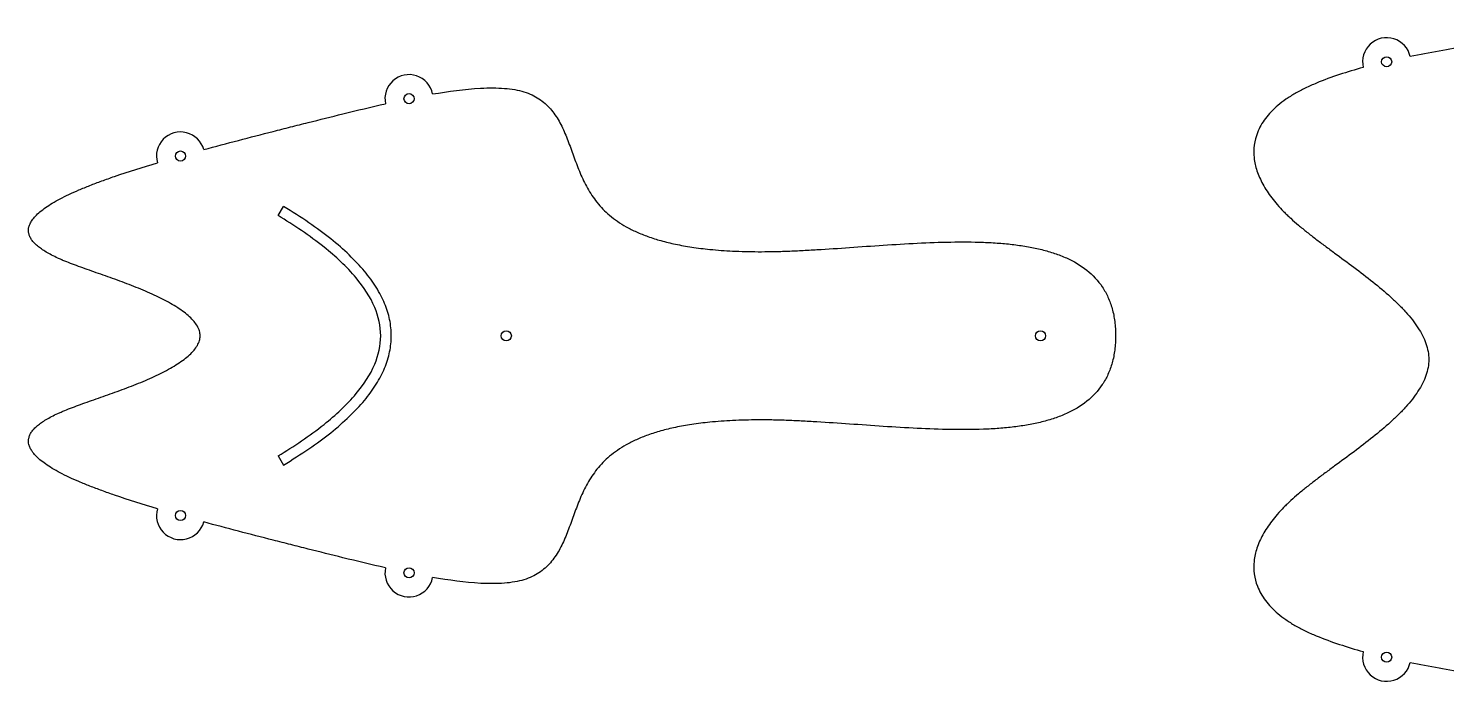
# Model space of a CAD drawing. Header units: inches. Extents: x 132 to 1257, y -131 to 658.
# Drawn here: x 966.3 to 1047.5, y 277.1 to 315.1 of the extents above; entities that cross this region are included whole.
import ezdxf

# ---------------------------------------------------------------- set-up
doc = ezdxf.new("R2010")
doc.units = ezdxf.units.IN
doc.header["$MEASUREMENT"] = 0

msp = doc.modelspace()

# ---------------------------------------------------------------- linework, layer by layer
for p, q in [((980.567, 304.31), (980.881, 304.833)), ((980.567, 290.526), (980.881, 290.003))]:
    msp.add_line(p, q)
for centre in [(1044.109, 313.138), (988.073, 311.02), (974.977, 307.73), (993.647, 297.418), (1024.267, 297.418), (974.977, 287.106), (988.073, 283.815), (1044.109, 278.977)]:
    msp.add_circle(centre, 0.291)
for centre, start, end in [((1044.109, 313.138), 12.22669, 193.47813), ((988.073, 311.02), 11.37659, 192.19126), ((974.977, 307.73), 15.52631, 196.16113), ((974.977, 287.106), 163.83797, 344.4737), ((988.073, 283.815), 167.80872, 348.61942), ((1044.109, 278.977), 166.52779, 347.77346)]:
    msp.add_arc(centre, 1.38, start, end)
for points, knots in [([(1055.471, 315.054), (1054.593, 314.933), (1053.716, 314.801), (1052.5, 314.615), (1052.16, 314.563), (1051.48, 314.458), (1051.14, 314.406), (1050.126, 314.248), (1049.451, 314.142), (1047.668, 313.848), (1046.56, 313.653), (1045.457, 313.43)], [179.014965, 179.014965, 179.014965, 179.014965, 182.948712, 182.948712, 184.474776, 184.474776, 186.000676, 186.000676, 189.029001, 189.029001, 194.020012, 194.020012, 194.020012, 194.020012]), ([(1042.767, 312.816), (1041.847, 312.549), (1040.95, 312.274), (1039.867, 311.82), (1039.653, 311.724), (1039.245, 311.525), (1039.049, 311.423), (1038.768, 311.261), (1038.678, 311.207), (1038.547, 311.124), (1038.504, 311.096), (1038.42, 311.041), (1038.378, 311.012), (1038.18, 310.875), (1038.027, 310.758), (1037.744, 310.518), (1037.613, 310.396), (1037.373, 310.144), (1037.263, 310.015), (1036.974, 309.629), (1036.817, 309.358), (1036.522, 308.604), (1036.459, 308.124), (1036.537, 307.376), (1036.594, 307.126), (1036.762, 306.616), (1036.877, 306.359), (1037.16, 305.842), (1037.333, 305.582), (1037.623, 305.201), (1037.73, 305.071), (1037.957, 304.809), (1038.079, 304.678), (1038.268, 304.484), (1038.334, 304.418), (1038.435, 304.32), (1038.47, 304.287), (1038.539, 304.222), (1038.574, 304.189), (1038.756, 304.022), (1038.905, 303.891), (1039.216, 303.628), (1039.377, 303.496), (1039.708, 303.233), (1039.878, 303.1), (1040.226, 302.835), (1040.403, 302.702), (1040.763, 302.434), (1040.945, 302.3), (1041.497, 301.893), (1041.868, 301.622), (1042.601, 301.073), (1042.966, 300.794), (1043.665, 300.233), (1044.006, 299.946), (1044.488, 299.508), (1044.641, 299.363), (1044.935, 299.071), (1045.075, 298.924), (1045.34, 298.629), (1045.465, 298.481), (1045.697, 298.183), (1045.805, 298.033), (1046, 297.733), (1046.088, 297.582), (1046.241, 297.28), (1046.307, 297.128), (1046.465, 296.677), (1046.526, 296.371), (1046.526, 295.744), (1046.465, 295.438), (1046.307, 294.987), (1046.241, 294.836), (1046.088, 294.533), (1046, 294.382), (1045.806, 294.082), (1045.698, 293.932), (1045.466, 293.634), (1045.341, 293.487), (1045.076, 293.191), (1044.936, 293.045), (1044.642, 292.753), (1044.489, 292.608), (1044.008, 292.17), (1043.666, 291.883), (1042.968, 291.323), (1042.603, 291.043), (1041.87, 290.495), (1041.499, 290.223), (1040.947, 289.817), (1040.765, 289.682), (1040.406, 289.415), (1040.228, 289.282), (1039.881, 289.016), (1039.711, 288.884), (1039.379, 288.62), (1039.218, 288.489), (1038.908, 288.226), (1038.759, 288.095), (1038.577, 287.928), (1038.542, 287.895), (1038.472, 287.83), (1038.438, 287.797), (1038.337, 287.699), (1038.271, 287.634), (1038.081, 287.44), (1037.96, 287.309), (1037.732, 287.047), (1037.625, 286.916), (1037.335, 286.536), (1037.161, 286.276), (1036.878, 285.758), (1036.763, 285.502), (1036.595, 284.992), (1036.538, 284.742), (1036.459, 283.994), (1036.521, 283.514), (1036.815, 282.761), (1036.972, 282.489), (1037.26, 282.103), (1037.37, 281.974), (1037.61, 281.722), (1037.741, 281.599), (1038.024, 281.359), (1038.176, 281.243), (1038.503, 281.016), (1038.676, 280.907), (1039.045, 280.695), (1039.24, 280.592), (1039.648, 280.393), (1039.862, 280.297), (1040.946, 279.842), (1041.845, 279.566), (1042.767, 279.298)], [198.121418, 198.121418, 198.121418, 198.121418, 202.286727, 202.286727, 203.327809, 203.327809, 204.302111, 204.302111, 204.765866, 204.765866, 204.991718, 204.991718, 205.213663, 205.213663, 206.063558, 206.063558, 206.858351, 206.858351, 207.605351, 207.605351, 208.99399, 208.99399, 211.179676, 211.179676, 212.31818, 212.31818, 213.55816, 213.55816, 214.935147, 214.935147, 215.68524, 215.68524, 216.478522, 216.478522, 216.89182, 216.89182, 217.102761, 217.102761, 217.316598, 217.316598, 218.199979, 218.199979, 219.12368, 219.12368, 220.081668, 220.081668, 221.067187, 221.067187, 222.073012, 222.073012, 224.115392, 224.115392, 226.140432, 226.140432, 228.093761, 228.093761, 229.031971, 229.031971, 229.933902, 229.933902, 230.795226, 230.795226, 231.61095, 231.61095, 232.383043, 232.383043, 233.114848, 233.114848, 234.498228, 234.498228, 235.881156, 235.881156, 236.612701, 236.612701, 237.384503, 237.384503, 238.199907, 238.199907, 239.060885, 239.060885, 239.962451, 239.962451, 240.900284, 240.900284, 242.852861, 242.852861, 244.877191, 244.877191, 246.918965, 246.918965, 247.924546, 247.924546, 248.909868, 248.909868, 249.867711, 249.867711, 250.791322, 250.791322, 251.674671, 251.674671, 251.888509, 251.888509, 252.099453, 252.099453, 252.512761, 252.512761, 253.306074, 253.306074, 254.056209, 254.056209, 255.4333, 255.4333, 256.673355, 256.673355, 257.811834, 257.811834, 259.996799, 259.996799, 261.385103, 261.385103, 262.13182, 262.13182, 262.92628, 262.92628, 263.7758, 263.7758, 264.688224, 264.688224, 265.66237, 265.66237, 266.703334, 266.703334, 270.876937, 270.876937, 270.876937, 270.876937]), ([(989.425, 311.292), (990.35, 311.434), (991.259, 311.569), (992.414, 311.631), (992.651, 311.638), (993.106, 311.636), (993.325, 311.628), (993.74, 311.595), (993.939, 311.571), (994.313, 311.505), (994.489, 311.464), (994.82, 311.362), (994.974, 311.303), (995.398, 311.105), (995.647, 310.942), (996.09, 310.55), (996.276, 310.333), (996.605, 309.858), (996.746, 309.602), (997, 309.069), (997.114, 308.786), (997.329, 308.218), (997.435, 307.92), (997.649, 307.334), (997.76, 307.039), (997.945, 306.602), (998.01, 306.457), (998.149, 306.169), (998.222, 306.027), (998.461, 305.602), (998.64, 305.331), (999.063, 304.803), (999.303, 304.556), (999.712, 304.209), (999.861, 304.096), (1000.18, 303.875), (1000.35, 303.769), (1000.715, 303.564), (1000.909, 303.467), (1001.323, 303.28), (1001.543, 303.192), (1002.012, 303.024), (1002.26, 302.946), (1002.787, 302.799), (1003.065, 302.732), (1003.655, 302.608), (1003.966, 302.553), (1004.623, 302.453), (1004.968, 302.41), (1005.749, 302.332), (1006.185, 302.301), (1007.105, 302.256), (1007.591, 302.244), (1008.339, 302.242), (1008.602, 302.244), (1008.932, 302.25), (1009, 302.251), (1009.137, 302.254), (1009.205, 302.256), (1009.414, 302.262), (1009.553, 302.266), (1009.982, 302.282), (1010.27, 302.294), (1010.858, 302.324), (1011.157, 302.341), (1012.078, 302.396), (1012.703, 302.439), (1013.968, 302.528), (1014.612, 302.574), (1015.903, 302.659), (1016.558, 302.7), (1017.847, 302.763), (1018.494, 302.787), (1019.753, 302.808), (1020.378, 302.805), (1021.294, 302.77), (1021.592, 302.753), (1022.176, 302.709), (1022.463, 302.682), (1023.024, 302.613), (1023.298, 302.573), (1023.832, 302.478), (1024.092, 302.423), (1024.596, 302.297), (1024.84, 302.227), (1025.309, 302.068), (1025.535, 301.98), (1026.171, 301.693), (1026.567, 301.463), (1027.268, 300.903), (1027.567, 300.584), (1027.936, 300.031), (1028.044, 299.835), (1028.234, 299.417), (1028.313, 299.197), (1028.443, 298.729), (1028.491, 298.483), (1028.558, 297.963), (1028.573, 297.69), (1028.573, 297.418), (1028.573, 297.145), (1028.558, 296.872), (1028.491, 296.353), (1028.443, 296.106), (1028.313, 295.639), (1028.234, 295.418), (1028.044, 295), (1027.936, 294.805), (1027.566, 294.251), (1027.268, 293.933), (1026.566, 293.372), (1026.17, 293.142), (1025.534, 292.855), (1025.308, 292.767), (1024.839, 292.608), (1024.594, 292.538), (1024.091, 292.412), (1023.831, 292.358), (1023.297, 292.262), (1023.023, 292.222), (1022.461, 292.154), (1022.175, 292.126), (1021.59, 292.082), (1021.292, 292.066), (1020.376, 292.031), (1019.75, 292.028), (1018.492, 292.048), (1017.844, 292.072), (1016.556, 292.136), (1015.901, 292.176), (1014.609, 292.262), (1013.965, 292.308), (1012.699, 292.397), (1012.075, 292.44), (1011.154, 292.495), (1010.855, 292.512), (1010.267, 292.541), (1009.978, 292.554), (1009.55, 292.57), (1009.41, 292.574), (1009.202, 292.58), (1009.133, 292.582), (1008.997, 292.585), (1008.929, 292.586), (1008.599, 292.592), (1008.336, 292.594), (1007.588, 292.591), (1007.102, 292.58), (1006.182, 292.534), (1005.746, 292.503), (1004.965, 292.425), (1004.62, 292.382), (1003.963, 292.283), (1003.653, 292.227), (1003.063, 292.103), (1002.785, 292.036), (1002.258, 291.889), (1002.01, 291.811), (1001.542, 291.643), (1001.322, 291.555), (1000.908, 291.368), (1000.714, 291.271), (1000.349, 291.066), (1000.179, 290.961), (999.86, 290.739), (999.712, 290.626), (999.303, 290.279), (999.063, 290.032), (998.64, 289.504), (998.461, 289.234), (998.222, 288.809), (998.149, 288.667), (998.01, 288.379), (997.945, 288.234), (997.76, 287.797), (997.649, 287.502), (997.435, 286.916), (997.33, 286.618), (997.114, 286.05), (997, 285.768), (996.746, 285.235), (996.605, 284.978), (996.276, 284.503), (996.091, 284.286), (995.648, 283.894), (995.399, 283.732), (994.975, 283.533), (994.821, 283.474), (994.49, 283.372), (994.315, 283.331), (993.941, 283.265), (993.742, 283.241), (993.327, 283.208), (993.108, 283.2), (992.654, 283.198), (992.416, 283.204), (991.261, 283.266), (990.351, 283.402), (989.425, 283.543)], [21.337342, 21.337342, 21.337342, 21.337342, 25.86095, 25.86095, 27.024377, 27.024377, 28.094974, 28.094974, 29.071677, 29.071677, 29.962213, 29.962213, 30.77301, 30.77301, 32.260053, 32.260053, 33.67371, 33.67371, 35.104563, 35.104563, 36.584308, 36.584308, 38.101893, 38.101893, 39.660469, 39.660469, 40.445242, 40.445242, 41.234722, 41.234722, 42.850267, 42.850267, 44.567839, 44.567839, 45.49247, 45.49247, 46.482904, 46.482904, 47.555118, 47.555118, 48.725326, 48.725326, 50.009599, 50.009599, 51.423651, 51.423651, 52.982756, 52.982756, 54.701765, 54.701765, 56.853028, 56.853028, 59.247783, 59.247783, 60.543482, 60.543482, 60.877972, 60.877972, 61.21672, 61.21672, 61.9065, 61.9065, 63.331446, 63.331446, 64.809526, 64.809526, 67.885859, 67.885859, 71.069526, 71.069526, 74.272082, 74.272082, 77.43257, 77.43257, 80.482127, 80.482127, 81.952401, 81.952401, 83.373619, 83.373619, 84.740774, 84.740774, 86.047994, 86.047994, 87.296706, 87.296706, 88.48906, 88.48906, 90.733312, 90.733312, 92.896068, 92.896068, 93.993834, 93.993834, 95.14388, 95.14388, 96.374531, 96.374531, 97.712362, 97.712362, 97.712362, 99.050467, 99.050467, 100.281358, 100.281358, 101.431623, 101.431623, 102.529603, 102.529603, 104.692825, 104.692825, 106.937636, 106.937636, 108.130316, 108.130316, 109.379379, 109.379379, 110.686972, 110.686972, 112.054519, 112.054519, 113.47614, 113.47614, 114.946824, 114.946824, 117.997195, 117.997195, 121.158457, 121.158457, 124.361708, 124.361708, 127.545952, 127.545952, 130.622693, 130.622693, 132.10091, 132.10091, 133.525942, 133.525942, 134.215743, 134.215743, 134.554496, 134.554496, 134.888989, 134.888989, 136.184688, 136.184688, 138.579402, 138.579402, 140.730583, 140.730583, 142.448899, 142.448899, 144.007406, 144.007406, 145.420946, 145.420946, 146.704787, 146.704787, 147.874633, 147.874633, 148.946548, 148.946548, 149.936736, 149.936736, 150.861164, 150.861164, 152.578417, 152.578417, 154.193708, 154.193708, 154.983071, 154.983071, 155.76773, 155.76773, 157.32608, 157.32608, 158.843463, 158.843463, 160.323025, 160.323025, 161.753704, 161.753704, 163.167132, 163.167132, 164.653774, 164.653774, 165.464259, 165.464259, 166.354393, 166.354393, 167.330644, 167.330644, 168.400752, 168.400752, 169.563666, 169.563666, 174.092066, 174.092066, 174.092066, 174.092066]), ([(976.306, 308.099), (977.63, 308.46), (978.959, 308.802), (980.621, 309.226), (980.955, 309.311), (981.621, 309.48), (981.955, 309.565), (982.95, 309.817), (983.611, 309.983), (985.088, 310.348), (985.91, 310.545), (986.724, 310.729)], [-0.823595, -0.823595, -0.823595, -0.823595, 5.925481, 5.925481, 7.617573, 7.617573, 9.309877, 9.309877, 12.665867, 12.665867, 16.79159, 16.79159, 16.79159, 16.79159]), ([(973.652, 287.49), (972.828, 287.738), (972.009, 287.995), (970.952, 288.36), (970.709, 288.446), (970.238, 288.618), (970.011, 288.704), (969.574, 288.876), (969.364, 288.961), (968.963, 289.132), (968.773, 289.217), (968.411, 289.387), (968.241, 289.471), (967.921, 289.64), (967.771, 289.725), (967.494, 289.892), (967.365, 289.975), (967.13, 290.141), (967.022, 290.223), (966.83, 290.386), (966.743, 290.467), (966.593, 290.628), (966.527, 290.708), (966.427, 290.853), (966.39, 290.917), (966.33, 291.045), (966.306, 291.109), (966.259, 291.297), (966.255, 291.421), (966.294, 291.608), (966.314, 291.669), (966.368, 291.791), (966.402, 291.851), (966.484, 291.971), (966.533, 292.03), (966.643, 292.148), (966.706, 292.207), (966.845, 292.325), (966.922, 292.383), (967.088, 292.5), (967.179, 292.557), (967.374, 292.673), (967.479, 292.731), (967.702, 292.847), (967.821, 292.904), (968.005, 292.988), (968.07, 293.017), (968.168, 293.06), (968.202, 293.074), (968.27, 293.103), (968.305, 293.118), (968.485, 293.192), (968.631, 293.249), (968.935, 293.365), (969.093, 293.424), (969.417, 293.541), (969.584, 293.601), (969.925, 293.721), (970.099, 293.782), (970.451, 293.906), (970.63, 293.969), (971.172, 294.161), (971.534, 294.293), (972.252, 294.565), (972.61, 294.707), (973.131, 294.93), (973.3, 295.005), (973.63, 295.159), (973.791, 295.236), (974.102, 295.395), (974.253, 295.475), (974.54, 295.638), (974.678, 295.721), (974.937, 295.889), (975.061, 295.975), (975.288, 296.147), (975.394, 296.234), (975.584, 296.41), (975.671, 296.5), (975.821, 296.679), (975.886, 296.77), (975.991, 296.953), (976.032, 297.045), (976.088, 297.231), (976.102, 297.324), (976.102, 297.512), (976.088, 297.604), (976.033, 297.79), (975.991, 297.882), (975.886, 298.065), (975.821, 298.156), (975.671, 298.336), (975.584, 298.425), (975.394, 298.601), (975.288, 298.688), (975.061, 298.861), (974.938, 298.946), (974.679, 299.114), (974.541, 299.197), (974.254, 299.36), (974.103, 299.44), (973.792, 299.599), (973.632, 299.677), (973.301, 299.83), (973.132, 299.905), (972.612, 300.128), (972.254, 300.27), (971.537, 300.542), (971.174, 300.674), (970.632, 300.866), (970.453, 300.929), (970.101, 301.053), (969.927, 301.114), (969.587, 301.234), (969.42, 301.293), (969.095, 301.411), (968.938, 301.469), (968.634, 301.585), (968.487, 301.643), (968.307, 301.717), (968.273, 301.731), (968.221, 301.753), (968.204, 301.76), (968.171, 301.775), (968.154, 301.782), (968.072, 301.817), (968.008, 301.846), (967.823, 301.931), (967.704, 301.988), (967.481, 302.104), (967.376, 302.161), (967.181, 302.277), (967.09, 302.335), (966.923, 302.451), (966.846, 302.51), (966.708, 302.627), (966.645, 302.686), (966.534, 302.804), (966.485, 302.864), (966.403, 302.983), (966.369, 303.043), (966.314, 303.165), (966.294, 303.226), (966.255, 303.413), (966.259, 303.537), (966.306, 303.725), (966.329, 303.788), (966.389, 303.916), (966.426, 303.98), (966.525, 304.126), (966.591, 304.206), (966.741, 304.367), (966.828, 304.448), (967.02, 304.611), (967.128, 304.693), (967.362, 304.858), (967.491, 304.942), (967.768, 305.109), (967.917, 305.193), (968.237, 305.362), (968.407, 305.447), (968.768, 305.617), (968.959, 305.701), (969.359, 305.872), (969.569, 305.958), (970.006, 306.13), (970.233, 306.215), (970.704, 306.388), (970.947, 306.474), (972.005, 306.839), (972.827, 307.097), (973.652, 307.346)], [-72.816026, -72.816026, -72.816026, -72.816026, -68.589873, -68.589873, -67.318559, -67.318559, -66.122832, -66.122832, -65.008373, -65.008373, -63.980459, -63.980459, -63.043719, -63.043719, -62.201904, -62.201904, -61.451838, -61.451838, -60.790377, -60.790377, -60.212575, -60.212575, -59.710607, -59.710607, -59.34825, -59.34825, -59.018837, -59.018837, -58.399227, -58.399227, -58.086655, -58.086655, -57.74977, -57.74977, -57.37673, -57.37673, -56.958624, -56.958624, -56.489084, -56.489084, -55.962098, -55.962098, -55.376278, -55.376278, -54.729328, -54.729328, -54.382478, -54.382478, -54.203118, -54.203118, -54.019795, -54.019795, -53.249094, -53.249094, -52.425275, -52.425275, -51.557418, -51.557418, -50.654943, -50.654943, -49.727457, -49.727457, -47.836157, -47.836157, -45.968244, -45.968244, -45.060568, -45.060568, -44.184895, -44.184895, -43.349856, -43.349856, -42.56342, -42.56342, -41.835174, -41.835174, -41.168427, -41.168427, -40.565886, -40.565886, -40.025571, -40.025571, -39.537699, -39.537699, -39.081218, -39.081218, -38.624883, -38.624883, -38.137186, -38.137186, -37.597086, -37.597086, -36.994805, -36.994805, -36.328357, -36.328357, -35.600442, -35.600442, -34.814361, -34.814361, -33.979691, -33.979691, -33.104393, -33.104393, -32.197087, -32.197087, -30.329859, -30.329859, -28.439111, -28.439111, -27.511829, -27.511829, -26.609496, -26.609496, -25.741712, -25.741712, -24.91789, -24.91789, -24.147102, -24.147102, -23.963744, -23.963744, -23.873548, -23.873548, -23.784347, -23.784347, -23.437413, -23.437413, -22.790272, -22.790272, -22.204236, -22.204236, -21.677015, -21.677015, -21.207228, -21.207228, -20.788883, -20.788883, -20.415634, -20.415634, -20.078601, -20.078601, -19.765978, -19.765978, -19.146676, -19.146676, -18.817645, -18.817645, -18.4558, -18.4558, -17.954371, -17.954371, -17.377174, -17.377174, -16.71635, -16.71635, -15.966935, -15.966935, -15.125773, -15.125773, -14.18967, -14.18967, -13.162347, -13.162347, -12.048425, -12.048425, -10.853183, -10.853183, -9.582298, -9.582298, -5.347406, -5.347406, -5.347406, -5.347406]), ([(980.567, 290.526), (981.481, 291.074), (983.081, 292.142), (984.993, 293.901), (986.168, 295.641), (986.58, 297.418), (986.168, 299.195), (984.993, 300.935), (983.081, 302.694), (981.481, 303.761), (980.567, 304.31)], [0, 0, 0, 0, 1.049184, 1.888498, 2.547012, 3.094922, 3.642833, 4.301347, 5.14066, 6.189845, 6.189845, 6.189845, 6.189845]), ([(986.724, 284.107), (985.912, 284.29), (985.091, 284.487), (983.616, 284.851), (982.955, 285.018), (981.96, 285.269), (981.627, 285.354), (980.96, 285.523), (980.627, 285.608), (978.962, 286.032), (977.632, 286.375), (976.306, 286.736)], [178.638265, 178.638265, 178.638265, 178.638265, 182.755607, 182.755607, 186.111239, 186.111239, 187.803421, 187.803421, 189.49543, 189.49543, 196.254512, 196.254512, 196.254512, 196.254512]), ([(1045.457, 278.685), (1046.558, 278.462), (1047.664, 278.267), (1049.445, 277.974), (1050.12, 277.867), (1051.134, 277.71), (1051.474, 277.658), (1052.154, 277.553), (1052.494, 277.501), (1053.712, 277.314), (1054.591, 277.182), (1055.471, 277.061)], [274.979418, 274.979418, 274.979418, 274.979418, 279.962579, 279.962579, 282.991769, 282.991769, 284.518154, 284.518154, 286.044737, 286.044737, 289.987569, 289.987569, 289.987569, 289.987569])]:
    msp.add_open_spline(points, degree=3, knots=knots)
msp.add_open_spline([(980.881, 290.003), (993.237, 297.418), (980.881, 304.833)], degree=2)

doc.saveas('drawing.dxf')
